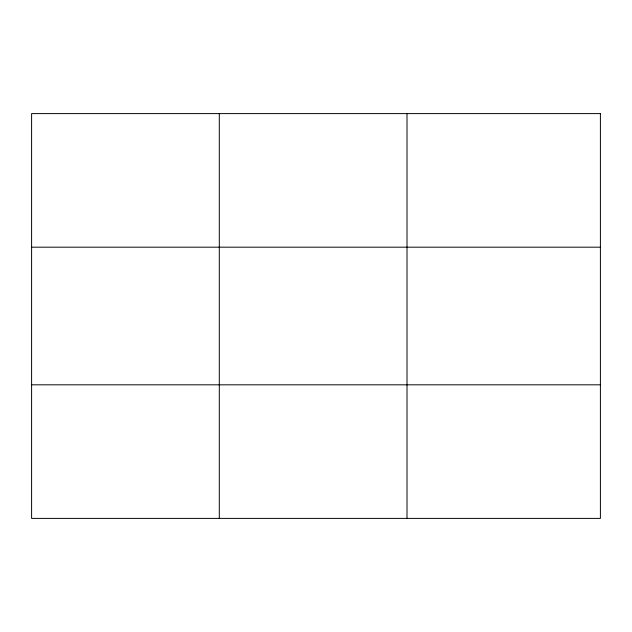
<?xml version="1.0" encoding="UTF-8"?>
<svg xmlns="http://www.w3.org/2000/svg" width="632" height="632" viewBox="0 0 632 632"><rect width="100%" height="100%" fill="white"/><g stroke="black" fill="none" stroke-linecap="round" stroke-linejoin="round"><path stroke-width="0.95" d="M219.304 518.398L219.304 113.602M407.008 518.398L407.008 113.602M31.6 247.183L600.4 247.183M31.6 384.817L600.4 384.817M600.4 113.602L600.4 518.398L31.6 518.398L31.6 113.602L600.4 113.602"/></g></svg>
